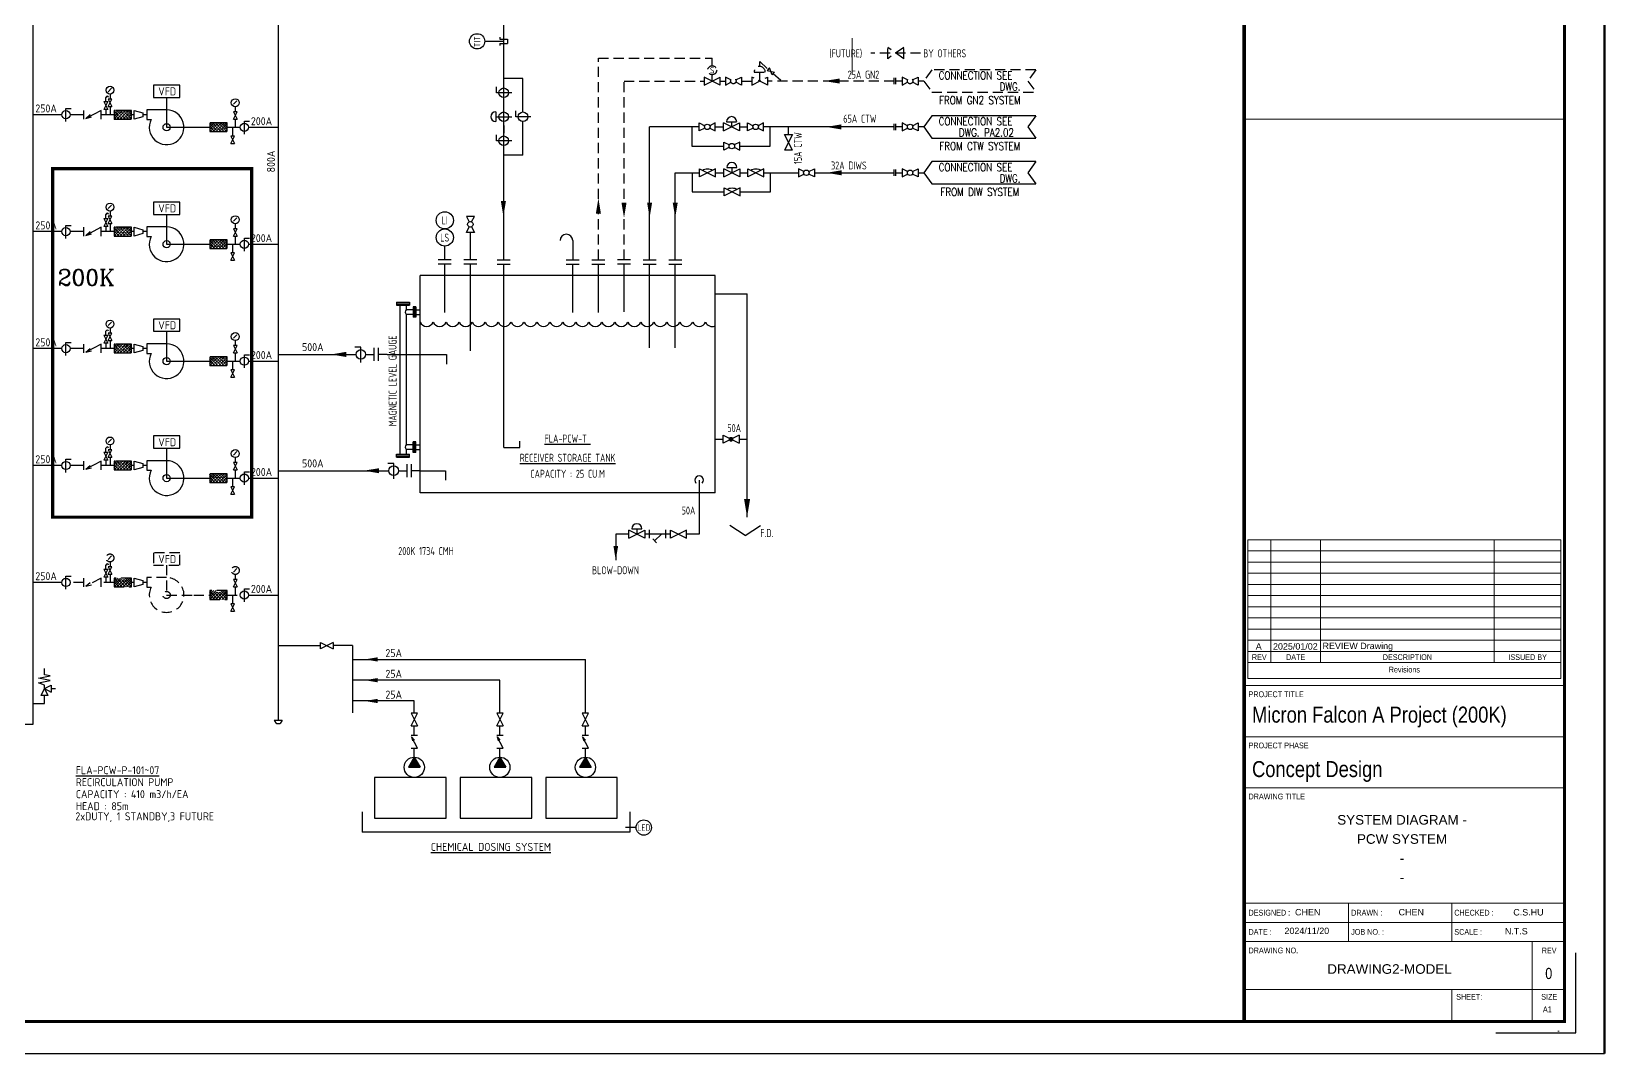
# Paper-space layout '00' of a CAD drawing. Header units: millimetres. Extents: x 22 to 862, y -5 to 589.
# Drawn here: x 371 to 862.5, y -5 to 314.4 of the extents above; entities that cross this region are included whole.
import ezdxf
from ezdxf.enums import TextEntityAlignment as Align

# ---------------------------------------------------------------- set-up
doc = ezdxf.new("R2010")
doc.units = ezdxf.units.MM
doc.header["$LTSCALE"] = 0.5
for name, pattern in [('DASHED', [0.75, 0.5, -0.25]), ('HIDDEN', [9.525, 6.35, -3.175]), ('PHANTOM', [2.5, 1.25, -0.25, 0.25, -0.25, 0.25, -0.25])]:
    doc.linetypes.add(name, pattern=pattern)
for name, color, linetype in [('B-TXD', 4, 'Continuous'), ('FALTTR$0$A3', 7, 'Continuous'), ('U-CDA-EQ-P2', 9, 'Continuous'), ('U-EQPM', 22, 'Continuous'), ('U-EQPM-FUTURE', 8, 'HIDDEN'), ('U-EQPM-TXT', 4, 'Continuous'), ('U-PCW-EQPM', 3, 'Continuous'), ('U-PCW-EQPM-TXT', 4, 'Continuous'), ('U-PCW-PIPE', 4, 'Continuous'), ('U-PCW-PIPE-R', 211, 'Continuous'), ('U-PCW-PIPE-S', 132, 'Continuous'), ('U-PCW-TXT', 3, 'Continuous'), ('U-PCW-V', 2, 'Continuous'), ('U-PCW-VALVE', 2, 'Continuous'), ('U-TITL-01', 1, 'Continuous'), ('界面', 4, 'Continuous')]:
    doc.layers.add(name, color=color, linetype=linetype)
for name, color, linetype, lineweight in [('FALISU$0$ZS__A0NO7', 255, 'Continuous', 5), ('FALTTR$0$G-ANNO-TTLB', 7, 'Continuous', 70), ('FALTTR$0$ZS__A0NO7', 255, 'Continuous', 5), ('ZS__A0NO7', 255, 'Continuous', 5)]:
    doc.layers.add(name, color=color, linetype=linetype, lineweight=lineweight)
doc.styles.add('AA-TXT', font='isocp.shx', dxfattribs={"bigfont": 'chineset.shx'})
doc.styles.add('DIM-AA', font='simplex.shx', dxfattribs={"width": 0.8, "height": 25})
doc.styles.add('FALISU$0$MIC-NAME', font='arial.ttf')
doc.styles.add('FALISU$0$PSC-EN', font='arial.ttf', dxfattribs={"width": 0.8})
doc.styles.add('FALTTR$0$MIC-Arial', font='arial.ttf', dxfattribs={"height": 3})
doc.styles.add('FALTTR$0$MIC-Arial Narrow', font='ARIALN.TTF', dxfattribs={"height": 1.8})
doc.styles.add('STDTEXT', font='complex.shx', dxfattribs={"bigfont": 'chineset.shx'})
doc.styles.add('TITLE-NAME', font='arial.ttf')

# ---------------------------------------------------------------- blocks, each defined once
blk = doc.blocks.new('FL-C')
at = {"linetype": 'DASHED'}
for p, q in [((6.35, 1.59), (0, 1.59)), ((0, -1.58), (3.17, 1.59)), ((0, -0.71), (2.3, 1.59)), ((0, 0.03), (1.56, 1.59)), ((0, 0.75), (0.82, 1.59)), ((0, 1.59), (0, -1.59)), ((2.98, -1.59), (0, 1.39)), ((1.85, -1.59), (0, 0.26)), ((4.19, -1.59), (1.01, 1.59)), ((1.06, -1.59), (4.24, 1.59)), ((5.29, -1.59), (2.11, 1.59)), ((2.16, -1.59), (5.34, 1.59)), ((6.35, -1.58), (3.18, 1.59)), ((3.37, -1.59), (6.35, 1.39)), ((6.35, -0.71), (4.05, 1.59)), ((4.5, -1.59), (6.35, 0.26)), ((6.35, 0.03), (4.79, 1.59)), ((6.35, 0.75), (5.53, 1.59)), ((6.35, -1.59), (6.35, 1.59)), ((0.76, -1.59), (0, -0.82)), ((0, -1.59), (6.35, -1.59)), ((5.59, -1.59), (6.35, -0.82))]:
    blk.add_line(p, q, dxfattribs=at)
blk = doc.blocks.new('MA20D1')
at = {"linetype": 'ByBlock'}
for p, q in [((-0.5, -0.25), (-0.5, 0.25)), ((-0.5, -0.25), (0.5, 0.25)), ((0.5, -0.25), (-0.5, 0.25)), ((0.5, 0.25), (0.5, -0.25))]:
    blk.add_line(p, q, dxfattribs=at)
blk = doc.blocks.new('A$C6C064B95')
at = {"layer": 'U-PCW-VALVE'}
for p, q in [((0, 4.86), (0, 6.32)), ((-0.73, 4.86), (0.73, 4.86)), ((0.73, 4.86), (-0.73, 1.93)), ((-0.73, 4.86), (0.73, 1.93)), ((0.73, 1.93), (-0.73, 1.93)), ((0, 1.93), (0, 0))]:
    blk.add_line(p, q, dxfattribs=at)
blk.add_arc((0.46, 6.32), 0.458, 0, 180, dxfattribs=at)
blk = doc.blocks.new('PUMP')
at = {"layer": 'U-EQPM'}
blk.add_line((-34.9, 9.34), (-34.9, 0), dxfattribs=at)
blk.add_lwpolyline([(-39.02, 13.17), (-39.02, 9.34), (-30.78, 9.34), (-30.78, 13.17)], close=True, dxfattribs=at)
blk.add_lwpolyline([(-39.75, 2.43, 3.520459), (-34.9, 5.43), (-41.05, 5.43), (-41.05, 2.43)], format="xyb", close=True, dxfattribs=at)
blk.add_circle((-34.9, 0), 1.12, dxfattribs=at)
at = {"layer": 'U-PCW-PIPE-R'}
for p, q in [((-67.65, 3.93), (-76.61, 3.93)), ((-60.81, 3.93), (-65.09, 3.93)), ((-51.33, 3.93), (-55.38, 3.93)), ((-45, 3.93), (-45.9, 3.93)), ((-41.05, 3.93), (-42.29, 3.93)), ((-34.9, 0), (-26.43, 0)), ((-26.43, 0), (-21.43, 0)), ((-9.31, 0), (0, 0)), ((-16, 0), (-11.88, 0))]:
    blk.add_line(p, q, dxfattribs=at)
at = {"layer": 'U-PCW-VALVE'}
for p, q in [((-53.17, 11.12), (-52.09, 12.2)), ((-52.59, 10.36), (-52.59, 8.79)), ((-60.81, 2.57), (-60.81, 5.29)), ((-55.38, 5.29), (-60.19, 2.76)), ((-55.38, 2.57), (-55.38, 5.29)), ((-52.59, 6.49), (-52.59, 3.93)), ((-14.02, 7.19), (-12.94, 8.27)), ((-13.45, 6.43), (-13.45, 4.86)), ((-60.19, 2.76), (-58.79, 3.95)), ((-60.19, 2.76), (-58.41, 3.23)), ((-14.22, -2.72), (-14.22, 0)), ((-13.45, 2.56), (-13.45, 0))]:
    blk.add_line(p, q, dxfattribs=at)
for points in [[(-66.37, 1.8), (-66.37, 5.87), (-64.75, 5.87)], [(-42.29, 4.55), (-42.29, 3.31), (-45, 2.57), (-45, 5.29), (-42.29, 4.55)], [(-10.6, -2.13), (-10.6, 1.94), (-8.98, 1.94)]]:
    blk.add_lwpolyline(points, dxfattribs=at)
for centre, radius in [((-52.59, 11.6), 1.24), ((-66.37, 3.93), 1.28), ((-13.45, 7.67), 1.24), ((-10.6, 0), 1.28)]:
    blk.add_circle(centre, radius, dxfattribs=at)
at = {"layer": 'U-PCW-VALVE', "xscale": -2.298500557093239, "yscale": 2.298500557093234, "zscale": 2.298500557093278, "rotation": 269.9999961757555}
for p in [(-52.59, 7.64), (-13.45, 3.71), (-14.22, -3.87)]:
    blk.add_blockref('MA20D1', p, dxfattribs=at)
at = {"layer": 'U-PCW-VALVE', "xscale": 0.8550000000000182, "yscale": 0.8550000000000182, "zscale": 0.8550000000000182}
for p in [(-51.33, 3.93), (-21.43, 0)]:
    blk.add_blockref('FL-C', p, dxfattribs=at)
at = {"layer": 'U-TITL-01', "xscale": 0.8550000000000182, "yscale": 0.8550000000000182, "zscale": 0.8550000000000182}
blk.add_blockref('A$C6C064B95', (-53.85, 3.93), dxfattribs=at)
at = {"layer": 'U-EQPM', "style": 'AA-TXT'}
blk.add_text('VFD', height=2.5, dxfattribs=at).set_placement((-37.51, 9.97))
at = {"layer": 'U-PCW-TXT', "style": 'AA-TXT'}
for s, p in [('250A', (-75.93, 4.64)), ('200A', (-8.57, 0.65))]:
    blk.add_text(s, height=2.5, dxfattribs=at).set_placement(p)
blk = doc.blocks.new('PUMP-SPARE')
at = {"layer": 'U-EQPM-FUTURE', "color": 8}
for p, q in [((-53.17, 11.12), (-52.09, 12.2)), ((-52.59, 10.36), (-52.59, 8.79)), ((-60.81, 2.57), (-60.81, 5.29)), ((-55.38, 5.29), (-60.19, 2.76)), ((-55.38, 2.57), (-55.38, 5.29)), ((-52.59, 6.49), (-52.59, 3.93)), ((-45.9, 5.29), (-51.33, 5.29)), ((-51.33, 2.58), (-48.62, 5.29)), ((-51.33, 3.32), (-49.36, 5.29)), ((-51.33, 3.96), (-50, 5.29)), ((-51.33, 4.57), (-50.62, 5.29)), ((-51.33, 5.29), (-51.33, 2.57)), ((-48.78, 2.57), (-51.33, 5.12)), ((-47.75, 2.57), (-50.46, 5.29)), ((-50.42, 2.57), (-47.7, 5.29)), ((-46.81, 2.57), (-49.52, 5.29)), ((-49.48, 2.57), (-46.76, 5.29)), ((-45.9, 2.58), (-48.6, 5.29)), ((-48.45, 2.57), (-45.9, 5.12)), ((-45.9, 3.32), (-47.86, 5.29)), ((-45.9, 3.96), (-47.23, 5.29)), ((-45.9, 4.57), (-46.6, 5.29)), ((-45.9, 2.57), (-45.9, 5.29)), ((-34.9, 9.34), (-34.9, 0)), ((-14.02, 7.19), (-12.94, 8.27)), ((-13.45, 6.43), (-13.45, 4.86)), ((-60.81, 3.93), (-65.09, 3.93)), ((-60.19, 2.76), (-58.79, 3.95)), ((-60.19, 2.76), (-58.41, 3.23)), ((-51.33, 3.93), (-55.38, 3.93)), ((-49.75, 2.57), (-51.33, 4.15)), ((-50.67, 2.57), (-51.33, 3.22)), ((-51.33, 2.57), (-45.9, 2.57)), ((-47.48, 2.57), (-45.9, 4.15)), ((-46.55, 2.57), (-45.9, 3.22)), ((-45, 3.93), (-45.9, 3.93)), ((-41.05, 3.93), (-42.29, 3.93)), ((-34.9, 0), (-26.43, 0)), ((-26.43, 0), (-21.43, 0)), ((-16, 1.36), (-21.43, 1.36)), ((-21.43, -1.35), (-18.73, 1.36)), ((-21.43, -0.61), (-19.47, 1.36)), ((-21.43, 0.03), (-20.1, 1.36)), ((-21.43, 0.64), (-20.73, 1.36)), ((-21.43, 1.36), (-21.43, -1.36)), ((-18.88, -1.36), (-21.43, 1.19)), ((-19.86, -1.36), (-21.43, 0.22)), ((-17.85, -1.36), (-20.57, 1.36)), ((-20.52, -1.36), (-17.81, 1.36)), ((-16.91, -1.36), (-19.63, 1.36)), ((-19.58, -1.36), (-16.87, 1.36)), ((-16, -1.35), (-18.71, 1.36)), ((-18.55, -1.36), (-16, 1.19)), ((-16, -0.61), (-17.97, 1.36)), ((-17.58, -1.36), (-16, 0.22)), ((-16, 0.03), (-17.33, 1.36)), ((-16, 0.64), (-16.71, 1.36)), ((-16, -1.36), (-16, 1.36)), ((-14.22, -2.72), (-14.22, 0)), ((-13.45, 2.56), (-13.45, 0)), ((-20.78, -1.36), (-21.43, -0.7)), ((-21.43, -1.36), (-16, -1.36)), ((-16.66, -1.36), (-16, -0.7)), ((-16, 0), (-11.88, 0))]:
    blk.add_line(p, q, dxfattribs=at)
blk.add_lwpolyline([(-39.02, 13.17), (-39.02, 9.34), (-30.78, 9.34), (-30.78, 13.17)], close=True, dxfattribs=at)
blk.add_lwpolyline([(-42.29, 4.55), (-42.29, 3.31), (-45, 2.57), (-45, 5.29), (-42.29, 4.55)], dxfattribs=at)
blk.add_lwpolyline([(-39.75, 2.43, 3.520459), (-34.9, 5.43), (-41.05, 5.43), (-41.05, 2.43)], format="xyb", close=True, dxfattribs=at)
for centre, radius in [((-52.59, 11.6), 1.24), ((-13.45, 7.67), 1.24), ((-34.9, 0), 1.12)]:
    blk.add_circle(centre, radius, dxfattribs=at)
at = {"layer": 'U-PCW-PIPE-R'}
for p, q in [((-67.65, 3.93), (-76.61, 3.93)), ((-9.31, 0), (0, 0))]:
    blk.add_line(p, q, dxfattribs=at)
at = {"layer": 'U-PCW-VALVE'}
for points in [[(-66.37, 1.8), (-66.37, 5.87), (-64.75, 5.87)], [(-10.6, -2.13), (-10.6, 1.94), (-8.98, 1.94)]]:
    blk.add_lwpolyline(points, dxfattribs=at)
for centre in [(-66.37, 3.93), (-10.6, 0)]:
    blk.add_circle(centre, 1.28, dxfattribs=at)
at = {"layer": 'U-EQPM-FUTURE', "color": 8, "xscale": 0.8550000000000182, "yscale": 0.8550000000000182, "zscale": 0.8550000000000182}
blk.add_blockref('A$C6C064B95', (-53.85, 3.93), dxfattribs=at)
at = {"layer": 'U-EQPM-FUTURE', "color": 8, "xscale": -2.298500557093239, "yscale": 2.298500557093234, "zscale": 2.298500557093278, "rotation": 269.9999961757555}
for p in [(-52.59, 7.64), (-13.45, 3.71), (-14.22, -3.87)]:
    blk.add_blockref('MA20D1', p, dxfattribs=at)
at = {"layer": 'U-EQPM-FUTURE', "color": 8, "style": 'AA-TXT'}
blk.add_text('VFD', height=2.5, dxfattribs=at).set_placement((-37.51, 9.97))
at = {"layer": 'U-PCW-TXT', "style": 'AA-TXT'}
for s, p in [('250A', (-75.93, 4.64)), ('200A', (-8.57, 0.65))]:
    blk.add_text(s, height=2.5, dxfattribs=at).set_placement(p)
blk = doc.blocks.new('FALTTR')
at = {"layer": 'FALTTR$0$A3', "const_width": 1}
blk.add_lwpolyline([(34, 579), (850, 579), (850, 5), (34, 5)], close=True, dxfattribs=at)
at = {"layer": 'FALTTR$0$G-ANNO-TTLB'}
blk.add_line((862.5, -5), (862.5, 589), dxfattribs=at)
at = {"layer": 'FALTTR$0$G-ANNO-TTLB', "lineweight": 30}
for p, q in [((850, 579), (850, 5)), ((850, 579), (850, 5)), ((853.5, 1.5), (853.5, 26.5)), ((850, 5), (34, 5)), ((828.5, 1.5), (853.5, 1.5)), ((21.5, -5), (862.5, -5))]:
    blk.add_line(p, q, dxfattribs=at)
at = {"layer": 'FALTTR$0$ZS__A0NO7'}
for p, q in [((749.5, 579), (749.5, 5)), ((749.5, 5), (749.5, 579)), ((850, 579), (850, 5)), ((850, 579), (850, 5)), ((850, 287), (749.5, 287)), ((848.89, 155.6), (751.01, 155.6)), ((751.01, 120.67), (751.01, 155.6)), ((758.24, 120.67), (758.24, 155.6)), ((773.74, 120.67), (773.74, 155.6)), ((828.05, 120.67), (828.05, 155.6)), ((848.89, 120.67), (848.89, 155.6)), ((848.89, 152.11), (751.01, 152.11)), ((848.89, 148.61), (751.01, 148.61)), ((848.89, 145.12), (751.01, 145.12)), ((848.89, 141.63), (751.01, 141.63)), ((848.89, 138.13), (751.01, 138.13)), ((848.89, 134.64), (751.01, 134.64)), ((848.89, 131.15), (751.01, 131.15)), ((848.89, 127.65), (751.01, 127.65)), ((848.89, 124.16), (751.01, 124.16)), ((848.89, 120.67), (751.01, 120.67)), ((751.01, 117.17), (751.01, 120.67)), ((758.24, 117.17), (758.24, 120.67)), ((773.74, 117.17), (773.74, 120.67)), ((828.05, 117.17), (828.05, 120.67)), ((848.89, 117.17), (848.89, 120.67)), ((751.01, 117.17), (751.01, 112.17)), ((848.89, 117.17), (751.01, 117.17)), ((848.89, 112.17), (848.89, 117.17)), ((850, 110), (749.5, 110)), ((751.01, 112.17), (848.89, 112.17)), ((850, 94), (749.5, 94)), ((749.5, 78), (850, 78)), ((850, 78), (749.5, 78)), ((749.5, 42), (850, 42)), ((782.53, 30), (782.53, 42)), ((814.76, 42), (814.76, 30)), ((749.5, 36), (850, 36)), ((749.5, 30), (850, 30)), ((839.93, 30), (839.93, 5)), ((749.5, 15), (850, 15)), ((814.76, 15), (814.76, 5)), ((850, 5), (749.5, 5)), ((750, 5), (799.74, 5)), ((850, 5), (799.74, 5)), ((850, 5), (832.95, 5))]:
    blk.add_line(p, q, dxfattribs=at)
at = {"layer": 'FALTTR$0$ZS__A0NO7', "const_width": 1}
blk.add_lwpolyline([(750, 579), (750, 5)], dxfattribs=at)
at = {"layer": 'FALTTR$0$ZS__A0NO7', "char_height": 1.8, "attachment_point": 2, "line_spacing_factor": 0.974696, "style": 'FALTTR$0$MIC-Arial Narrow'}
for s, insert, width in [('REV', (754.62, 119.8), 5.1064), ('DATE', (765.99, 119.8), 6.6317), ('DESCRIPTION', (800.9, 119.8), 16.955), ('ISSUED BY', (838.47, 119.8), 13.2413), ('Revisions', (799.95, 115.9), 14.8908)]:
    blk.add_mtext(s, dxfattribs=dict(at, insert=insert, width=width))
at = {"layer": 'FALTTR$0$ZS__A0NO7'}
for s, insert, char_height, width, attachment_point, style in [('PROJECT TITLE', (751.26, 108.19), 1.8, 18.6793, 1, 'FALTTR$0$MIC-Arial Narrow'), ('Micron Falcon A Project (200K)', (752.36, 103.42), 5, 95.3128, 1, 'FALTTR$0$MIC-Arial Narrow'), ('PROJECT PHASE', (751.26, 92.19), 1.8, 20.2025, 1, 'FALTTR$0$MIC-Arial Narrow'), ('Concept Design', (752.36, 86.41), 5, 71.1231, 1, 'FALTTR$0$MIC-Arial Narrow'), ('DRAWING TITLE', (751.26, 76.24), 1.8, 22.2067, 1, 'FALTTR$0$MIC-Arial Narrow'), ('DESIGNED :', (751.26, 39.92), 1.8, 16.3544, 1, 'FALTTR$0$MIC-Arial Narrow'), ('DRAWN :', (783.34, 39.92), 1.8, 12.1857, 1, 'FALTTR$0$MIC-Arial Narrow'), ('CHECKED :', (815.57, 39.92), 1.8, 15.3924, 1, 'FALTTR$0$MIC-Arial Narrow'), ('DATE :', (751.26, 33.92), 1.8, 9.2194, 1, 'FALTTR$0$MIC-Arial Narrow'), ('JOB NO. :', (783.34, 33.92), 1.8, 12.9072, 1, 'FALTTR$0$MIC-Arial Narrow'), ('SCALE :', (815.57, 33.92), 1.8, 10.9831, 1, 'FALTTR$0$MIC-Arial Narrow'), ('DRAWING NO.', (751.26, 28.12), 1.8, 16.7553, 1, 'FALTTR$0$MIC-Arial Narrow'), ('REV', (842.88, 28.12), 1.8, 4.9705, 1, 'FALTTR$0$MIC-Arial Narrow'), ('\\pt36;{\\C5;DRAWING2-MODEL}', (795.32, 21.4), 3, 82.9493, 5, 'FALTTR$0$MIC-Arial'), ('SHEET:', (816.15, 13.63), 1.8, 8.7384, 1, 'FALTTR$0$MIC-Arial Narrow'), ('SIZE', (842.72, 13.63), 1.8, 5.3713, 1, 'FALTTR$0$MIC-Arial Narrow'), ('A1', (843.25, 9.71), 1.8, 4.1046, 1, 'FALTTR$0$MIC-Arial Narrow')]:
    blk.add_mtext(s, dxfattribs=dict(at, insert=insert, char_height=char_height, width=width, attachment_point=attachment_point, style=style))
blk = doc.blocks.new('FALISU')
at = {"layer": 'FALISU$0$ZS__A0NO7', "style": 'FALISU$0$MIC-NAME'}
for s, p in [('A', (753.52, 122.25)), ('2025/01/02', (758.91, 122.25)), ('REVIEW Drawing', (774.38, 122.41))]:
    blk.add_text(s, height=2, dxfattribs=at).set_placement(p, align=Align.MIDDLE_LEFT)
at = {"layer": 'FALISU$0$ZS__A0NO7', "color": 255, "style": 'FALISU$0$MIC-NAME'}
blk.add_text('2024/11/20', height=2, dxfattribs=at).set_placement((762.49, 33.35), align=Align.MIDDLE_LEFT)
at = {"layer": 'FALISU$0$ZS__A0NO7', "style": 'FALISU$0$PSC-EN', "width": 0.8}
blk.add_text('0', height=3.5, dxfattribs=at).set_placement((845.07, 18.28), align=Align.CENTER)
at = {"layer": 'FALISU$0$ZS__A0NO7', "color": 255, "style": 'FALISU$0$MIC-NAME', "width": 0.7}
blk.add_text('-', height=2.5, dxfattribs=at).set_placement((848.52, 1), align=Align.RIGHT)
blk = doc.blocks.new('FALNAME')
at = {"layer": 'ZS__A0NO7', "color": 255, "style": 'TITLE-NAME'}
for tag, p in [('DRAWINGTITLE1', (799.24, 66.55)), ('DRAWINGTITLE2', (799.24, 60.55)), ('DRAWINGTITLE3', (799.24, 54.55)), ('DRAWINGTITLE4', (799.24, 48.55))]:
    blk.add_attdef(tag, text='', height=3, dxfattribs=at).set_placement(p, align=Align.CENTER)
for tag, p in [('DESIGNED', (765.8, 39.18)), ('DRAWN', (798.15, 39.18)), ('CHECK', (833.99, 39.15)), ('SCALE', (831.36, 33.23))]:
    blk.add_attdef(tag, text='', height=2, dxfattribs=at).set_placement(p, align=Align.MIDDLE_LEFT)

psp = doc.layouts.new('00')

# ---------------------------------------------------------------- linework, layer by layer
psp.add_lwpolyline([(34, 579), (749.5, 579), (749.5, 5), (34, 5)], close=True)
at = {"layer": 'B-TXD', "color": 6}
for p, q in [((652.3, 288.11), (649.8, 284.61)), ((684.8, 288.11), (682.3, 284.61)), ((649.8, 284.61), (652.3, 281.11)), ((682.3, 284.61), (684.8, 281.11)), ((652.3, 273.77), (649.8, 270.27)), ((684.8, 273.77), (682.3, 270.27)), ((649.8, 270.27), (652.3, 266.77)), ((682.3, 270.27), (684.8, 266.77))]:
    psp.add_line(p, q, dxfattribs=at)
for points in [[(684.8, 288.11), (652.3, 288.11)], [(652.3, 281.11), (684.8, 281.11)], [(684.8, 273.77), (652.3, 273.77)], [(652.3, 266.77), (684.8, 266.77)]]:
    psp.add_lwpolyline(points, dxfattribs=at)
at = {"layer": 'U-CDA-EQ-P2', "linetype": 'PHANTOM', "const_width": 1}
psp.add_lwpolyline([(377.6, 162.65), (439.77, 162.65), (439.77, 271.54), (377.6, 271.54)], close=True, dxfattribs=at)
at = {"layer": 'U-EQPM'}
for p, q in [((490.62, 87.62), (488.8, 84.46)), ((488.8, 84.46), (492.44, 84.46)), ((490.62, 87.62), (492.44, 84.46)), ((517.35, 87.62), (515.52, 84.46)), ((515.52, 84.46), (519.17, 84.46)), ((517.35, 87.62), (519.17, 84.46)), ((544.08, 87.62), (542.25, 84.46)), ((542.25, 84.46), (545.9, 84.46)), ((544.08, 87.62), (545.9, 84.46)), ((500.56, 81.3), (478.2, 81.3)), ((478.2, 81.3), (478.2, 68.61)), ((500.56, 68.61), (500.56, 81.3)), ((527.29, 81.3), (504.93, 81.3)), ((504.93, 81.3), (504.93, 68.61)), ((527.29, 68.61), (527.29, 81.3)), ((554.01, 81.3), (531.66, 81.3)), ((531.66, 81.3), (531.66, 68.61)), ((554.01, 68.61), (554.01, 81.3)), ((474.28, 70.57), (474.28, 64.23)), ((557.94, 70.57), (557.94, 64.23)), ((557.94, 64.23), (474.28, 64.23)), ((478.2, 68.61), (500.56, 68.61)), ((504.93, 68.61), (527.29, 68.61)), ((531.66, 68.61), (554.01, 68.61))]:
    psp.add_line(p, q, dxfattribs=at)
for centre in [(490.62, 84.46), (517.35, 84.46), (544.08, 84.46)]:
    psp.add_circle(centre, 3.16, dxfattribs=at)
for points in [[(490.62, 87.62), (492.44, 84.46), (488.8, 84.46)], [(517.35, 87.62), (519.17, 84.46), (515.52, 84.46)], [(544.08, 87.62), (545.9, 84.46), (542.25, 84.46)]]:
    psp.add_solid(points, dxfattribs=at)
at = {"layer": 'U-PCW-EQPM', "color": 1, "linetype": 'HIDDEN'}
for p, q in [((548.14, 306.09), (583.69, 306.09)), ((548.14, 243.07), (548.14, 306.09)), ((583.69, 303.73), (583.69, 306.09))]:
    psp.add_line(p, q, dxfattribs=at)
at = {"layer": 'U-PCW-EQPM'}
for p, q in [((508.14, 243.07), (508.14, 251.65)), ((502.17, 243.07), (498.11, 243.07)), ((502.17, 241.74), (498.11, 241.74)), ((500.14, 226.61), (500.14, 241.74)), ((510.17, 243.07), (506.11, 243.07)), ((510.17, 241.74), (506.11, 241.74)), ((508.14, 214.67), (508.14, 241.74)), ((516.53, 243.07), (520.59, 243.07)), ((516.53, 241.74), (520.59, 241.74)), ((518.56, 184.42), (518.56, 241.74)), ((538.11, 243.07), (542.17, 243.07)), ((538.11, 241.74), (542.17, 241.74)), ((540.14, 226.61), (540.14, 241.74)), ((546.11, 243.07), (550.17, 243.07)), ((546.11, 241.74), (550.17, 241.74)), ((548.14, 226.61), (548.14, 241.74)), ((558.17, 243.07), (554.11, 243.07)), ((558.17, 241.74), (554.11, 241.74)), ((556.14, 226.82), (556.14, 241.74)), ((562.11, 243.07), (566.17, 243.07)), ((562.11, 241.74), (566.17, 241.74)), ((564.14, 215.54), (564.14, 241.74)), ((570.11, 243.07), (574.17, 243.07)), ((570.11, 241.74), (574.17, 241.74)), ((572.14, 215.54), (572.14, 241.74)), ((584.57, 238.17), (492.46, 238.17)), ((584.57, 170.26), (584.57, 238.17)), ((485.03, 229.79), (485.03, 228.93)), ((485.03, 229.79), (489.11, 229.79)), ((485.03, 229.36), (489.11, 229.36)), ((485.03, 228.93), (489.11, 228.93)), ((486.09, 228.93), (486.09, 182.28)), ((488.04, 228.93), (488.04, 227.48)), ((490.28, 227.48), (488.04, 227.48)), ((489.11, 229.79), (489.11, 228.93)), ((491.14, 228.41), (490.28, 228.41)), ((490.28, 228.41), (490.28, 225.1)), ((490.71, 228.41), (490.71, 225.1)), ((491.14, 228.41), (491.14, 225.1)), ((491.14, 227.48), (492.46, 227.48)), ((488.04, 226.03), (488.04, 185.28)), ((490.28, 226.03), (488.04, 226.03)), ((491.14, 225.1), (490.28, 225.1)), ((491.14, 226.03), (492.46, 226.03)), ((478.09, 211.47), (478.09, 215.53)), ((479.42, 211.47), (479.42, 215.53)), ((482.18, 213.5), (479.42, 213.5)), ((482.18, 213.5), (500.7, 213.5)), ((500.7, 213.5), (500.7, 210.5)), ((485.03, 181.42), (485.03, 182.28)), ((485.03, 182.28), (489.11, 182.28)), ((490.28, 185.28), (488.04, 185.28)), ((488.04, 183.83), (488.04, 182.28)), ((490.28, 183.83), (488.04, 183.83)), ((489.11, 181.42), (489.11, 182.28)), ((491.14, 186.21), (490.28, 186.21)), ((490.28, 182.9), (490.28, 186.21)), ((491.14, 182.9), (490.28, 182.9)), ((490.71, 182.9), (490.71, 186.21)), ((491.14, 182.9), (491.14, 186.21)), ((491.14, 185.28), (492.46, 185.28)), ((491.14, 183.83), (492.46, 183.83)), ((518.56, 184.42), (523.56, 184.42)), ((523.56, 184.42), (523.56, 186.42)), ((485.03, 181.85), (489.11, 181.85)), ((485.03, 181.42), (489.11, 181.42)), ((488.37, 175.13), (488.37, 179.19)), ((489.7, 175.13), (489.7, 179.19)), ((492.46, 177.16), (489.7, 177.16)), ((492.46, 177.16), (500.38, 177.16)), ((500.38, 177.16), (500.38, 174.16)), ((584.57, 170.26), (492.46, 170.26)), ((594.01, 156.96), (589.25, 159.99)), ((594.01, 156.96), (598.76, 159.99))]:
    psp.add_line(p, q, dxfattribs=at)
psp.add_lwpolyline([(492.46, 170.26), (492.46, 238.17)], dxfattribs=at)
for centre, radius, start, end in [((488.82, 226.75), 1.07, 136.9448, 223.0552), ((494.48, 224.41), 2.18, 201.545, 338.455), ((498.54, 224.41), 2.18, 201.545, 338.455), ((502.59, 224.41), 2.18, 201.545, 338.455), ((506.65, 224.41), 2.18, 201.545, 338.455), ((510.7, 224.41), 2.18, 201.545, 338.455), ((514.76, 224.41), 2.18, 201.545, 338.455), ((518.81, 224.41), 2.18, 201.545, 338.455), ((522.86, 224.41), 2.18, 201.545, 338.455), ((526.92, 224.41), 2.18, 201.545, 338.455), ((530.97, 224.41), 2.18, 201.545, 338.455), ((535.03, 224.41), 2.18, 201.545, 338.455), ((539.08, 224.41), 2.18, 201.545, 338.455), ((543.14, 224.41), 2.18, 201.545, 338.455), ((547.19, 224.41), 2.18, 201.545, 338.455), ((551.24, 224.41), 2.18, 201.545, 338.455), ((555.3, 224.41), 2.18, 201.545, 338.455), ((559.35, 224.41), 2.18, 201.545, 338.455), ((563.41, 224.41), 2.18, 201.545, 338.455), ((567.46, 224.41), 2.18, 201.545, 338.455), ((571.52, 224.41), 2.18, 201.545, 338.455), ((575.57, 224.41), 2.18, 201.545, 338.455), ((579.62, 224.41), 2.18, 201.545, 338.455), ((583.68, 224.41), 2.18, 201.545, 294.0325), ((488.82, 184.55), 1.07, 136.9448, 223.0552)]:
    psp.add_arc(centre, radius, start, end, dxfattribs=at)
psp.add_solid([(595.55, 168.34), (593.65, 168.34), (594.58, 162.63)], dxfattribs=at)
at = {"layer": 'U-PCW-PIPE', "color": 1, "linetype": 'HIDDEN'}
for p, q in [((648.82, 307.68), (633.23, 307.68)), ((643.53, 309.47), (638.53, 305.9)), ((643.53, 305.89), (638.53, 309.47)), ((638.53, 305.9), (638.53, 309.47)), ((638.53, 305.9), (638.53, 309.47)), ((643.53, 305.89), (643.53, 309.47)), ((643.53, 305.89), (643.53, 309.47)), ((640.56, 297.95), (640.56, 299.95)), ((641.06, 297.95), (641.06, 299.95)), ((652.3, 302.45), (649.8, 298.95)), ((684.8, 302.45), (682.3, 298.95)), ((556.14, 298.95), (581.19, 298.95)), ((556.14, 243.07), (556.14, 298.95)), ((586.19, 298.95), (587.81, 298.95)), ((586.19, 298.95), (587.81, 298.95)), ((592.81, 298.95), (596.03, 298.95)), ((640.56, 298.95), (601.03, 298.95)), ((643.03, 298.95), (641.06, 298.95)), ((649.8, 298.95), (648.03, 298.95)), ((649.8, 298.95), (652.3, 295.45)), ((682.3, 298.95), (684.8, 295.45))]:
    psp.add_line(p, q, dxfattribs=at)
at = {"layer": 'U-PCW-PIPE'}
for p, q in [((524.56, 299.78), (518.56, 299.78)), ((564.14, 243.07), (564.14, 284.61)), ((579.65, 284.61), (564.14, 284.61)), ((577.34, 284.61), (577.34, 278.61)), ((584.65, 284.61), (587.27, 284.61)), ((592.27, 284.61), (594.76, 284.61)), ((640.56, 284.61), (599.76, 284.61)), ((601.84, 278.61), (601.84, 284.61)), ((607.57, 282.29), (607.57, 284.61)), ((643.03, 284.61), (641.06, 284.61)), ((649.8, 284.61), (648.03, 284.61)), ((577.34, 278.61), (587.33, 278.61)), ((592.33, 278.61), (601.84, 278.61)), ((572.14, 243.07), (572.14, 270.27)), ((572.14, 270.27), (579.73, 270.27)), ((577.42, 270.27), (577.42, 264.27)), ((584.73, 270.27), (587.35, 270.27)), ((592.35, 270.27), (594.84, 270.27)), ((599.84, 270.27), (610.61, 270.27)), ((601.92, 264.27), (601.92, 270.27)), ((615.61, 270.27), (640.56, 270.27)), ((641.06, 270.27), (643.03, 270.27)), ((648.03, 270.27), (649.8, 270.27)), ((577.42, 264.27), (587.41, 264.27)), ((592.41, 264.27), (601.92, 264.27)), ((540.14, 249.07), (540.14, 243.07)), ((584.57, 232.47), (594.58, 232.47)), ((594.58, 162.63), (594.58, 232.47)), ((584.57, 186.99), (587.07, 186.99)), ((592.07, 186.99), (594.58, 186.99)), ((579.6, 174.22), (579.6, 157.37)), ((557.64, 157.37), (553.55, 157.37)), ((553.55, 157.37), (553.55, 149.22)), ((564.04, 157.37), (562.64, 157.37)), ((570.67, 157.37), (569.11, 157.37)), ((579.6, 157.37), (575.67, 157.37))]:
    psp.add_line(p, q, dxfattribs=at)
at = {"layer": 'U-PCW-PIPE', "color": 1, "linetype": 'HIDDEN', "const_width": 0.357}
psp.add_lwpolyline([(627.44, 300.99), (627.45, 312.37)], dxfattribs=at)
at = {"layer": 'U-PCW-PIPE', "color": 1, "linetype": 'HIDDEN'}
for points in [[(644.76, 299.33), (643.03, 300.2), (643.03, 297.7), (644.76, 298.57)], [(646.29, 299.33), (648.03, 300.2), (648.03, 297.7), (646.29, 298.57)], [(684.8, 302.45), (652.3, 302.45)], [(652.3, 295.45), (684.8, 295.45)]]:
    psp.add_lwpolyline(points, dxfattribs=at)
psp.add_circle((645.53, 298.95), 0.855, dxfattribs=at)
at = {"layer": 'U-PCW-PIPE'}
for centre, radius, start, end in [((538.14, 249.07), 2, 0, 180), ((579.6, 174.22), 1.33, 317.1504, 222.8496)]:
    psp.add_arc(centre, radius, start, end, dxfattribs=at)
at = {"layer": 'U-PCW-PIPE', "color": 1, "linetype": 'HIDDEN'}
psp.add_solid([(623.48, 299.74), (623.48, 298.16), (618.71, 298.95)], dxfattribs=at)
at = {"layer": 'U-PCW-PIPE'}
for points in [[(624.06, 285.4), (624.06, 283.81), (619.3, 284.61)], [(624.17, 271.06), (624.17, 269.47), (619.41, 270.27)], [(548.93, 257.54), (547.35, 257.54), (548.14, 262.3)], [(556.93, 260.97), (555.35, 260.97), (556.14, 256.21)], [(564.93, 260.97), (563.35, 260.97), (564.14, 256.21)], [(572.93, 260.97), (571.35, 260.97), (572.14, 256.21)], [(554.3, 153.59), (552.84, 153.6), (553.55, 149.22)]]:
    psp.add_solid(points, dxfattribs=at)
at = {"layer": 'U-PCW-PIPE-R'}
for p, q in [((371.51, 97.97), (371.51, 409.59)), ((448.13, 411.14), (448.13, 99.15)), ((448.13, 213.5), (472.41, 213.5)), ((475.41, 213.5), (478.09, 213.5)), ((448.13, 177.16), (482.68, 177.16)), ((485.68, 177.16), (488.37, 177.16)), ((365.51, 97.97), (371.51, 97.97))]:
    psp.add_line(p, q, dxfattribs=at)
for points in [[(469.34, 214.3), (469.34, 212.71), (464.58, 213.5)], [(479.62, 177.95), (479.62, 176.36), (474.86, 177.16)]]:
    psp.add_solid(points, dxfattribs=at)
at = {"layer": 'U-PCW-PIPE-S'}
for p, q in [((518.56, 243.07), (518.56, 410.06)), ((524.56, 289.28), (524.56, 299.78)), ((518.56, 289.28), (518.56, 293.78)), ((518.56, 281.78), (518.56, 286.28)), ((518.56, 285.1), (518.56, 282.61)), ((524.56, 275.78), (524.56, 286.28)), ((524.56, 275.78), (518.56, 275.78)), ((448.13, 122.5), (461.32, 122.5)), ((471.28, 122.5), (465.28, 122.5)), ((471.28, 122.5), (471.28, 101.51)), ((471.28, 118.18), (544.08, 118.18)), ((544.08, 101.38), (544.08, 118.18)), ((517.35, 111.69), (471.28, 111.69)), ((517.35, 101.38), (517.35, 111.69)), ((490.62, 105.19), (471.28, 105.19)), ((490.62, 101.38), (490.62, 105.19)), ((490.62, 94.46), (490.62, 97.42)), ((517.35, 94.46), (517.35, 97.42)), ((544.08, 94.46), (544.08, 97.42)), ((490.62, 87.62), (490.62, 90.46)), ((517.35, 87.62), (517.35, 90.46)), ((544.08, 87.62), (544.08, 90.46))]:
    psp.add_line(p, q, dxfattribs=at)
for points in [[(519.25, 261.44), (517.66, 261.44), (518.45, 256.67)], [(479.21, 117.5), (479.21, 118.86), (475.14, 118.18)], [(479.21, 111.01), (479.21, 112.36), (475.14, 111.69)], [(479.21, 104.51), (479.21, 105.87), (475.14, 105.19)]]:
    psp.add_solid(points, dxfattribs=at)
at = {"layer": 'U-PCW-V', "color": 1, "linetype": 'HIDDEN'}
for p, q in [((598.53, 305.01), (601.21, 302.66)), ((598.53, 303.51), (598.53, 305.01)), ((583.69, 298.95), (583.69, 300.93)), ((596.03, 300.2), (596.03, 297.7)), ((596.03, 297.7), (601.03, 300.2)), ((601.03, 297.7), (596.03, 300.2)), ((596.78, 301.77), (600.27, 301.77)), ((598.53, 298.95), (598.53, 301.77)), ((601.55, 303.06), (600.87, 302.27)), ((600.87, 302.27), (603.12, 301.69)), ((601.03, 297.7), (601.03, 300.2)), ((602.43, 300.9), (601.55, 303.06)), ((602.43, 300.9), (603.12, 301.69)), ((602.78, 301.29), (605.46, 298.95))]:
    psp.add_line(p, q, dxfattribs=at)
at = {"layer": 'U-PCW-V'}
for p, q in [((516.07, 289.32), (516.07, 286.28)), ((516.07, 287.78), (521.05, 287.78)), ((579.65, 285.86), (581.38, 284.99)), ((579.65, 283.36), (579.65, 285.86)), ((584.65, 285.86), (582.91, 284.99)), ((584.65, 283.36), (584.65, 285.86)), ((587.27, 283.36), (592.27, 285.86)), ((592.27, 283.36), (587.27, 285.86)), ((587.27, 283.36), (587.27, 285.86)), ((588.18, 286.24), (591.33, 286.24)), ((589.77, 286.24), (589.77, 284.61)), ((592.27, 285.86), (592.27, 283.36)), ((594.76, 283.36), (594.76, 285.86)), ((594.76, 285.86), (596.49, 284.99)), ((599.76, 285.86), (598.03, 284.99)), ((599.76, 283.36), (599.76, 285.86)), ((581.38, 284.23), (579.65, 283.36)), ((582.91, 284.23), (584.65, 283.36)), ((596.49, 284.23), (594.76, 283.36)), ((598.03, 284.23), (599.76, 283.36)), ((606.32, 282.29), (608.82, 282.29)), ((608.82, 282.29), (606.32, 277.29)), ((608.82, 277.29), (606.32, 282.29)), ((587.33, 277.36), (587.33, 279.86)), ((587.33, 279.86), (589.07, 278.99)), ((589.07, 278.23), (587.33, 277.36)), ((592.33, 279.86), (590.6, 278.99)), ((590.6, 278.23), (592.33, 277.36)), ((592.33, 277.36), (592.33, 279.86)), ((608.82, 277.29), (606.32, 277.29)), ((579.73, 271.52), (584.73, 269.02)), ((584.73, 271.52), (579.73, 269.02)), ((579.73, 269.02), (579.73, 271.52)), ((584.73, 269.02), (584.73, 271.52)), ((592.35, 269.02), (587.35, 271.52)), ((587.35, 269.02), (592.35, 271.52)), ((587.35, 269.02), (587.35, 271.52)), ((588.26, 271.9), (591.41, 271.9)), ((589.85, 271.9), (589.85, 270.27)), ((592.35, 271.52), (592.35, 269.02)), ((594.84, 271.52), (599.84, 269.02)), ((599.84, 271.52), (594.84, 269.02)), ((594.84, 269.02), (594.84, 271.52)), ((599.84, 269.02), (599.84, 271.52)), ((587.41, 263.02), (587.41, 265.52)), ((592.41, 265.52), (587.41, 263.02)), ((587.41, 265.52), (592.41, 263.02)), ((592.41, 263.02), (592.41, 265.52)), ((500.14, 243.07), (500.14, 247.35)), ((587.07, 188.24), (592.07, 185.74)), ((592.07, 188.24), (587.07, 185.74)), ((587.07, 185.74), (587.07, 188.24)), ((592.07, 188.24), (592.07, 185.74)), ((557.64, 156.12), (562.64, 158.62)), ((562.64, 156.12), (557.64, 158.62)), ((557.64, 156.12), (557.64, 158.62)), ((558.55, 159.01), (561.69, 159.01)), ((560.14, 159.01), (560.14, 157.37)), ((562.64, 158.62), (562.64, 156.12)), ((564.04, 158.64), (564.04, 156.1)), ((564.04, 158.64), (564.04, 156.1)), ((569.11, 157.37), (564.04, 157.37)), ((567.85, 157.37), (565.71, 155.24)), ((569.11, 158.64), (569.11, 157.37)), ((569.11, 158.64), (569.11, 156.1)), ((569.11, 157.37), (569.11, 156.1)), ((566.31, 154.63), (565.12, 155.84))]:
    psp.add_line(p, q, dxfattribs=at)
at = {"layer": 'U-PCW-V', "color": 2}
for p, q in [((640.56, 283.61), (640.56, 285.61)), ((641.06, 283.61), (641.06, 285.61)), ((640.56, 269.27), (640.56, 271.27)), ((641.06, 269.27), (641.06, 271.27))]:
    psp.add_line(p, q, dxfattribs=at)
at = {"layer": 'U-PCW-V', "color": 1, "linetype": 'HIDDEN'}
for points in [[(589.54, 299.33), (587.81, 300.2), (587.81, 297.7), (589.54, 298.57)], [(591.07, 299.33), (592.81, 300.2), (592.81, 297.7), (591.07, 298.57)]]:
    psp.add_lwpolyline(points, dxfattribs=at)
at = {"layer": 'U-PCW-V'}
for points in [[(521.05, 295.28), (516.29, 295.28), (516.29, 297.17)], [(527.05, 287.78), (522.29, 287.78), (522.29, 289.67)], [(644.76, 284.99), (643.03, 285.86), (643.03, 283.36), (644.76, 284.23)], [(646.29, 284.99), (648.03, 285.86), (648.03, 283.36), (646.29, 284.23)], [(521.05, 280.28), (516.29, 280.28), (516.29, 282.17)], [(612.35, 270.65), (610.61, 271.52), (610.61, 269.02), (612.35, 269.88)], [(613.88, 270.65), (615.61, 271.52), (615.61, 269.02), (613.88, 269.88)], [(644.76, 270.65), (643.03, 271.52), (643.03, 269.02), (644.76, 269.88)], [(646.29, 270.65), (648.03, 271.52), (648.03, 269.02), (646.29, 269.88)], [(508.52, 254.91), (509.39, 256.65), (506.89, 256.65), (507.76, 254.91)], [(508.52, 253.38), (509.39, 251.65), (506.89, 251.65), (507.76, 253.38)], [(473.91, 211.01), (473.91, 215.77), (472.02, 215.77)], [(484.18, 174.67), (484.18, 179.43), (482.3, 179.43)]]:
    psp.add_lwpolyline(points, dxfattribs=at)
at = {"layer": 'U-PCW-V', "const_width": 0.75}
psp.add_lwpolyline([(589.94, 186.99, -1), (589.19, 186.99, -1)], format="xyb", close=True, dxfattribs=at)
at = {"layer": 'U-PCW-V'}
psp.add_lwpolyline([(575.67, 156.12), (575.67, 158.62), (570.67, 156.12), (570.67, 158.62)], close=True, dxfattribs=at)
at = {"layer": 'U-PCW-V', "color": 1, "linetype": 'HIDDEN'}
for centre, radius in [((583.69, 302.33), 1.4), ((590.31, 298.95), 0.855)]:
    psp.add_circle(centre, radius, dxfattribs=at)
at = {"layer": 'U-PCW-V'}
for centre, radius in [((518.56, 295.28), 1.5), ((518.56, 287.78), 1.5), ((524.56, 287.78), 1.5), ((582.15, 284.61), 0.855), ((597.26, 284.61), 0.855), ((645.53, 284.61), 0.855), ((518.56, 280.28), 1.5), ((589.83, 278.61), 0.855), ((613.11, 270.27), 0.855), ((645.53, 270.27), 0.855), ((500.14, 255.41), 2.69), ((500.14, 250.04), 2.69), ((508.14, 254.15), 0.855), ((473.91, 213.5), 1.5), ((484.18, 177.16), 1.5)]:
    psp.add_circle(centre, radius, dxfattribs=at)
at = {"layer": 'U-PCW-V', "color": 1, "linetype": 'HIDDEN'}
psp.add_arc((598.53, 301.77), 1.74, 0, 180, dxfattribs=at)
at = {"layer": 'U-PCW-V'}
for centre, radius, start, end in [((516.07, 287.79), 1.53, 90, 270), ((589.77, 286.24), 1.58, 0, 180), ((589.84, 271.9), 1.58, 0, 180), ((560.13, 159.01), 1.58, 0, 180)]:
    psp.add_arc(centre, radius, start, end, dxfattribs=at)
at = {"layer": 'U-PCW-V', "extrusion": (0, 0, -1)}
for centre in [(582.23, 270.27), (597.34, 270.27), (589.91, 264.27)]:
    psp.add_ellipse(centre, major_axis=(2, 0), ratio=0.640159, start_param=3.804675, end_param=5.620103, dxfattribs=at)
at = {"layer": 'U-PCW-VALVE'}
for p, q in [((512.63, 311.36), (518.56, 311.36)), ((517.36, 312.68), (517.36, 311.99)), ((517.36, 311.99), (519.76, 311.99)), ((517.36, 310.73), (519.76, 310.73)), ((517.36, 310.73), (517.36, 310.09)), ((519.76, 311.99), (519.76, 310.73)), ((375.02, 113.39), (375.02, 115.36)), ((376.83, 113.03), (375.02, 113.39)), ((373.22, 112.31), (376.83, 113.03)), ((376.83, 111.59), (373.22, 112.31)), ((373.22, 110.86), (376.83, 111.59)), ((375.02, 110.14), (373.22, 110.86)), ((375.02, 109.05), (373.94, 106.88)), ((375.02, 109.05), (375.02, 110.14)), ((375.02, 109.05), (377.19, 110.13)), ((375.02, 109.05), (377.19, 107.96)), ((375.02, 109.05), (376.11, 106.88)), ((377.19, 110.13), (377.19, 107.96)), ((377.19, 109.05), (378.46, 109.05)), ((371.51, 104.36), (375.02, 104.36)), ((376.11, 106.88), (373.94, 106.88)), ((375.02, 104.36), (375.02, 106.88)), ((446.87, 99.15), (449.38, 99.15)), ((489.62, 94.46), (491.62, 94.46)), ((491.62, 90.46), (489.75, 94)), ((489.75, 94), (490.64, 92.97)), ((489.75, 94), (490.1, 92.69)), ((516.35, 94.46), (518.35, 94.46)), ((518.35, 90.46), (516.48, 94)), ((516.48, 94), (517.36, 92.97)), ((516.48, 94), (516.83, 92.69)), ((543.08, 94.46), (545.08, 94.46)), ((545.08, 90.46), (543.21, 94)), ((543.21, 94), (544.09, 92.97)), ((543.21, 94), (543.56, 92.69)), ((489.62, 90.46), (491.62, 90.46)), ((516.35, 90.46), (518.35, 90.46)), ((543.08, 90.46), (545.08, 90.46)), ((559.92, 65.62), (556.63, 65.62))]:
    psp.add_line(p, q, dxfattribs=at)
for centre in [(510.24, 311.36), (562.31, 65.62)]:
    psp.add_circle(centre, 2.39, dxfattribs=at)
psp.add_arc((448.13, 99.4), 1.28, 191.1511, 348.8489, dxfattribs=at)

# ---------------------------------------------------------------- block references
for name in ['FALTTR', 'FALISU']:
    psp.add_blockref(name, (0, 0))
psp.add_blockref('FALNAME', (0, 0)).add_auto_attribs({'DRAWINGTITLE1': 'SYSTEM DIAGRAM -', 'DRAWINGTITLE2': 'PCW SYSTEM', 'DRAWINGTITLE3': '-', 'SCALE': 'N.T.S', 'DRAWN': 'CHEN', 'CHECK': 'C.S.HU', 'DESIGNED': 'CHEN', 'DRAWINGTITLE4': '-'})
at = {"layer": 'U-PCW-PIPE-S'}
for name, p in [('PUMP', (448.13, 284.49)), ('PUMP', (448.13, 247.94)), ('PUMP', (448.13, 211.4)), ('PUMP', (448.13, 174.85)), ('PUMP-SPARE', (448.13, 138.31))]:
    psp.add_blockref(name, p, dxfattribs=at)
at = {"layer": 'U-PCW-V', "color": 1, "linetype": 'HIDDEN', "xscale": -4.999951680619534, "yscale": 4.999951680619534, "zscale": 4.999951680619534, "rotation": 359.9999969406061}
psp.add_blockref('MA20D1', (583.69, 298.95), dxfattribs=at)
at = {"layer": 'U-PCW-VALVE', "linetype": 'Continuous', "yscale": 3.957923249999914, "zscale": 3.957923249999914}
for p, xscale, rotation in [((463.3, 122.5), 3.957923249999914, 180.0000030593945), ((490.62, 99.4), -3.957923249999914, 269.9999969406054), ((517.35, 99.4), -3.957923249999914, 269.9999969406054), ((544.08, 99.4), -3.957923249999914, 269.9999969406054)]:
    psp.add_blockref('MA20D1', p, dxfattribs=dict(at, xscale=xscale, rotation=rotation))

# ---------------------------------------------------------------- texts
at = {"layer": 'B-TXD', "style": 'DIM-AA', "width": 0.8}
for s, p in [('CONNECTION SEE', (654.45, 286.36)), ('DWG. PA2.02', (660.74, 282.86)), ('CONNECTION SEE', (654.45, 272.02)), ('DWG.', (673.5, 268.52))]:
    psp.add_text(s, height=2.5, dxfattribs=at).set_placement(p, align=Align.MIDDLE_LEFT)
for s, p in [('FROM CTW SYSTEM', (667.3, 278.61)), ('FROM DIW SYSTEM', (667.3, 264.27))]:
    psp.add_text(s, height=2.5, dxfattribs=at).set_placement(p, align=Align.MIDDLE_CENTER)
at = {"layer": 'U-CDA-EQ-P2', "linetype": 'PHANTOM', "style": 'STDTEXT'}
psp.add_text('200K', height=5, dxfattribs=at).set_placement((379.25, 235.05))
at = {"layer": 'U-EQPM-TXT', "style": 'AA-TXT'}
psp.add_text('%%UFLA-PCW-P-101~07', height=2.5, dxfattribs=at).set_placement((384.86, 82.31))
psp.add_text('%%UCHEMICAL DOSING SYSTEM', height=2.5, dxfattribs=at).set_placement((514.55, 59.58), align=Align.MIDDLE)
at = {"layer": 'U-PCW-EQPM-TXT', "style": 'AA-TXT', "width": 0.8}
for s, p in [('%%UFLA-PCW-T ', (538.51, 187.2)), ('CAPACITY : 25 CU.M', (538.51, 176.2))]:
    psp.add_text(s, height=2.5, dxfattribs=at).set_placement(p, align=Align.MIDDLE)
psp.add_text('%%uRECEIVER STORAGE TANK', height=2.5, dxfattribs=at).set_placement((538.51, 181.2), align=Align.MIDDLE_CENTER)
at = {"layer": 'U-PCW-PIPE', "color": 1, "linetype": 'HIDDEN', "style": 'AA-TXT', "width": 0.8}
psp.add_text('BY OTHERS', height=2.5, dxfattribs=at).set_placement((663.05, 306.35), align=Align.RIGHT)
at = {"layer": 'U-PCW-PIPE', "color": 1, "linetype": 'HIDDEN', "width": 0.8}
for s, style, p in [('25A GN2', 'AA-TXT', (630.94, 300.95)), ('FROM GN2 SYSTEM', 'DIM-AA', (667.3, 292.95))]:
    psp.add_text(s, height=2.5, dxfattribs=dict(at, style=style)).set_placement(p, align=Align.MIDDLE_CENTER)
at = {"layer": 'U-PCW-PIPE', "color": 1, "linetype": 'HIDDEN', "style": 'DIM-AA', "width": 0.8}
for s, p in [('CONNECTION SEE', (654.45, 300.7)), ('DWG.', (673.5, 297.2))]:
    psp.add_text(s, height=2.5, dxfattribs=at).set_placement(p, align=Align.MIDDLE_LEFT)
at = {"layer": 'U-PCW-TXT', "style": 'AA-TXT', "width": 0.8}
for s, p in [('65A CTW', (629.83, 287.17)), ('32A DIWS', (626.39, 272.55)), ('50A', (590.55, 190.49)), ('50A', (576.28, 164.72))]:
    psp.add_text(s, height=2.5, dxfattribs=at).set_placement(p, align=Align.MIDDLE_CENTER)
for s, p in [('15A CTW', (610.46, 277.96)), ('MAGNETIC LEVEL GAUGE', (483.84, 205.22))]:
    psp.add_text(s, height=2.5, rotation=90, dxfattribs=at).set_placement(p, align=Align.MIDDLE_CENTER)
at = {"layer": 'U-PCW-TXT', "style": 'AA-TXT'}
psp.add_text('800A', height=2.5, rotation=90, dxfattribs=at).set_placement((447.09, 270.4))
for s, p in [('500A', (455.54, 214.54)), ('500A', (455.54, 178.19)), ('25A', (481.59, 118.92)), ('25A', (481.59, 112.43)), ('25A', (481.59, 105.94)), ('RECIRCULATION PUMP', (384.86, 78.56)), ('CAPACITY : 410 m3/h/EA', (384.86, 74.81)), ('2xDUTY, 1 STANDBY,3 FUTURE', (384.71, 67.89)), ('HEAD : 85m', (384.86, 71.06))]:
    psp.add_text(s, height=2.5, dxfattribs=at).set_placement(p)
at = {"layer": 'U-PCW-TXT', "style": 'AA-TXT', "width": 0.8}
for s, p in [('F.D.', (598.72, 156.42)), ('BLOW-DOWN', (546.14, 144.8))]:
    psp.add_text(s, height=2.5, dxfattribs=at).set_placement(p)
at = {"layer": 'U-PCW-TXT', "color": 1, "style": 'AA-TXT', "width": 0.8}
psp.add_text('200K 1734 CMH', height=2.5, dxfattribs=at).set_placement((494.27, 152.04), align=Align.MIDDLE)
at = {"layer": 'U-PCW-V', "color": 1, "linetype": 'HIDDEN', "style": 'AA-TXT', "width": 0.8}
psp.add_text('S', height=1.97, dxfattribs=at).set_placement((583.69, 302.33), align=Align.MIDDLE_CENTER)
at = {"layer": 'U-PCW-V', "style": 'AA-TXT', "width": 0.8}
for s, p in [('LI', (500.11, 254.14)), ('LS', (500.11, 248.77))]:
    psp.add_text(s, height=2.5, dxfattribs=at).set_placement(p, align=Align.CENTER)
at = {"layer": 'U-PCW-VALVE', "style": 'AA-TXT', "width": 0.8}
psp.add_text('TIT', height=2, rotation=90, dxfattribs=at).set_placement((510.24, 311.23), align=Align.MIDDLE)
psp.add_text('LED', height=2, dxfattribs=at).set_placement((562.31, 65.62), align=Align.MIDDLE)
at = {"layer": '界面', "color": 1, "linetype": 'HIDDEN', "style": 'AA-TXT', "width": 0.8}
psp.add_text('(FUTURE)', height=2.5, dxfattribs=at).set_placement((620.31, 306.35))

doc.saveas('drawing.dxf')
